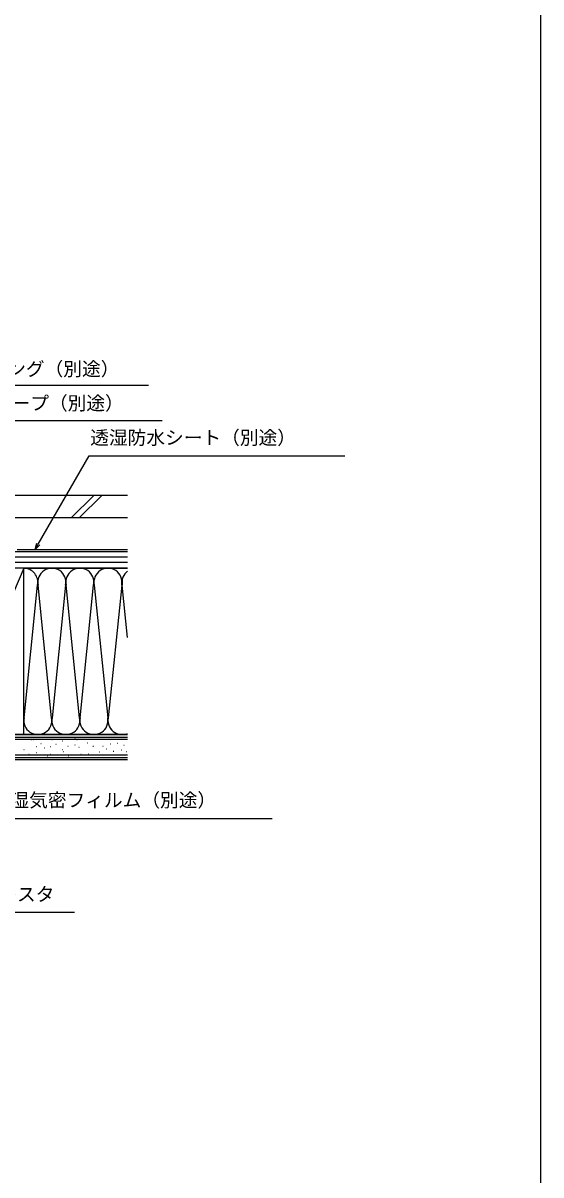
# Model space of a CAD drawing. Units: millimetres, scale not verified. Extents: x -700 to 700, y -1043 to 1035.
# Drawn here: x 423 to 700, y -544 to 73 of the extents above; entities that cross this region are included whole.
import ezdxf
from ezdxf.enums import TextEntityAlignment as Align

# ---------------------------------------------------------------- set-up
doc = ezdxf.new("R2010")
doc.units = ezdxf.units.MM
doc.header["$LTSCALE"] = 6
for name, color, linetype in [('0-7_YKK_D', 6, 'Continuous'), ('0-8_YKK_ZWAK', 7, 'Continuous'), ('0-9_YSS_K', 3, 'Continuous'), ('0-A_YSS_KE', 3, 'Continuous')]:
    doc.layers.add(name, color=color, linetype=linetype)
doc.styles.add('ＭＳ ゴシック', font='')
doc.styles.get('ＭＳ ゴシック').set_extended_font_data('MS Gothic')

msp = doc.modelspace()

# ---------------------------------------------------------------- linework, layer by layer
at = {"layer": '0-7_YKK_D'}
for points in [[(346.1, -185.057), (347.8, -182.112), (383.048, -121.062), (490.093, -121.062)], [(348.92, -205.7), (350.62, -202.756), (386.888, -139.937), (497.407, -139.937)], [(429.525, -209.1), (431.225, -206.156), (458.527, -158.866), (595.186, -158.866)], [(432.014, -206.611), (429.525, -209.1), (430.436, -205.7)], [(370.771, -310.6), (372.873, -313.272), (404.081, -352.943), (556.289, -352.943)], [(330.002, -340.1), (331.913, -342.912), (372.869, -403.186), (450.66, -403.186)]]:
    msp.add_lwpolyline(points, dxfattribs=at)
at = {"layer": '0-8_YKK_ZWAK'}
msp.add_lwpolyline([(-700, -1043.1), (700, -1043.1), (700, 996.9)], dxfattribs=at)
at = {"layer": '0-9_YSS_K'}
for p, q in [((448.897, -192.1), (460.897, -180.1)), ((453.139, -192.1), (465.139, -180.1)), ((479.002, -213.1), (347.502, -213.1)), ((479.002, -216.1), (347.502, -216.1)), ((423.502, -219.1), (385.502, -308.1)), ((423.502, -219.1), (479.002, -219.1)), ((423.502, -308.1), (423.502, -219.1)), ((423.66, -299.068), (430.844, -228.132)), ((438.344, -299.068), (431.16, -228.132)), ((445.844, -228.132), (438.66, -299.068)), ((453.344, -299.068), (446.16, -228.132)), ((453.66, -299.068), (460.844, -228.132)), ((461.16, -228.132), (468.344, -299.068)), ((475.844, -228.132), (468.66, -299.068)), ((479.002, -256.194), (476.16, -228.132)), ((423.502, -308.1), (479.002, -308.1)), ((479.002, -309.6), (330.002, -309.6)), ((427.685, -310.666), (427.885, -310.666)), ((428.608, -310.666), (428.808, -310.666)), ((432.603, -312.814), (432.803, -312.814)), ((438.497, -310.666), (438.697, -310.666)), ((440.621, -313.154), (440.821, -313.154)), ((444.169, -311.49), (444.369, -311.49)), ((447.048, -314.322), (447.248, -314.322)), ((450.734, -313.638), (450.934, -313.638)), ((450.762, -309.841), (450.962, -309.841)), ((451.885, -310.817), (452.085, -310.817)), ((457.565, -312.57), (457.765, -312.57)), ((460.486, -314.322), (460.686, -314.322)), ((465.711, -314.23), (465.911, -314.23)), ((469.746, -313.107), (469.946, -313.107)), ((473.573, -312.691), (473.773, -312.691)), ((477.025, -313.856), (477.225, -313.856)), ((479.002, -319.1), (330.002, -319.1)), ((423.537, -316.111), (423.737, -316.111)), ((426.108, -318.583), (426.308, -318.583)), ((430.13, -317.759), (430.33, -317.759)), ((430.228, -314.462), (430.428, -314.462)), ((434.349, -315.286), (434.549, -315.286)), ((435.997, -319.407), (436.197, -319.407)), ((437.548, -314.462), (437.748, -314.462)), ((437.548, -318.583), (437.748, -318.583)), ((444.141, -316.111), (444.341, -316.111)), ((444.711, -317.244), (444.911, -317.244)), ((447.438, -319.407), (447.638, -319.407)), ((452.891, -314.907), (453.091, -314.907)), ((454.031, -318.583), (454.231, -318.583)), ((458.149, -318.412), (458.349, -318.412)), ((463.964, -317.391), (464.164, -317.391)), ((467.708, -315.769), (467.908, -315.769)), ((471.368, -317.017), (471.568, -317.017)), ((475.736, -316.31), (475.936, -316.31)), ((478.19, -317.1), (478.39, -317.1)), ((479.002, -321.6), (330.002, -321.6))]:
    msp.add_line(p, q, dxfattribs=at)
for centre, start, end in [((423.502, -226.6), 348.21646, 90), ((438.502, -226.6), 348.21646, 191.78354), ((453.502, -226.6), 348.21646, 191.78354), ((468.502, -226.6), 348.21646, 191.78354), ((483.502, -226.6), 126.87035, 191.78354), ((431.002, -300.6), 168.21648, 11.78362), ((446.002, -300.6), 168.21648, 11.78362), ((461.002, -300.6), 168.21648, 11.78362), ((476.002, -300.6), 168.21648, 252.1982), ((476.002, -300.6), 168.21648, 293.57759)]:
    msp.add_arc(centre, 7.5, start, end, dxfattribs=at)
at = {"layer": '0-A_YSS_KE'}
for p, q in [((479.002, -180.1), (350.002, -180.1)), ((479.002, -192.1), (350.002, -192.1)), ((420.002, -209.1), (479.002, -209.1)), ((347.502, -210.1), (479.002, -210.1)), ((423.502, -219.1), (385.502, -219.1)), ((423.502, -308.1), (423.502, -219.1)), ((479.002, -308.1), (330.002, -308.1)), ((385.502, -308.1), (423.502, -308.1)), ((346.502, -310.6), (479.002, -310.6)), ((479.002, -320.6), (330.002, -320.6))]:
    msp.add_line(p, q, dxfattribs=at)
msp.add_lwpolyline([(479.002, -219.1), (347.502, -219.1), (347.502, -210.1)], dxfattribs=at)

# ---------------------------------------------------------------- texts
at = {"layer": '0-7_YKK_D', "style": 'ＭＳ ゴシック'}
for s, p in [('シーリング（別途）', (384.615, -118.285)), ('防水テープ（別途）', (386.952, -136.611)), ('透湿防水シート（別途）', (459.016, -155.065)), ('防湿気密フィルム（別途）', (406.358, -349.047)), ('ラフォレスタ', (379.872, -399.433))]:
    msp.add_text(s, height=7.331, dxfattribs=at).set_placement(p, align=Align.BOTTOM_LEFT)

doc.saveas('drawing.dxf')
